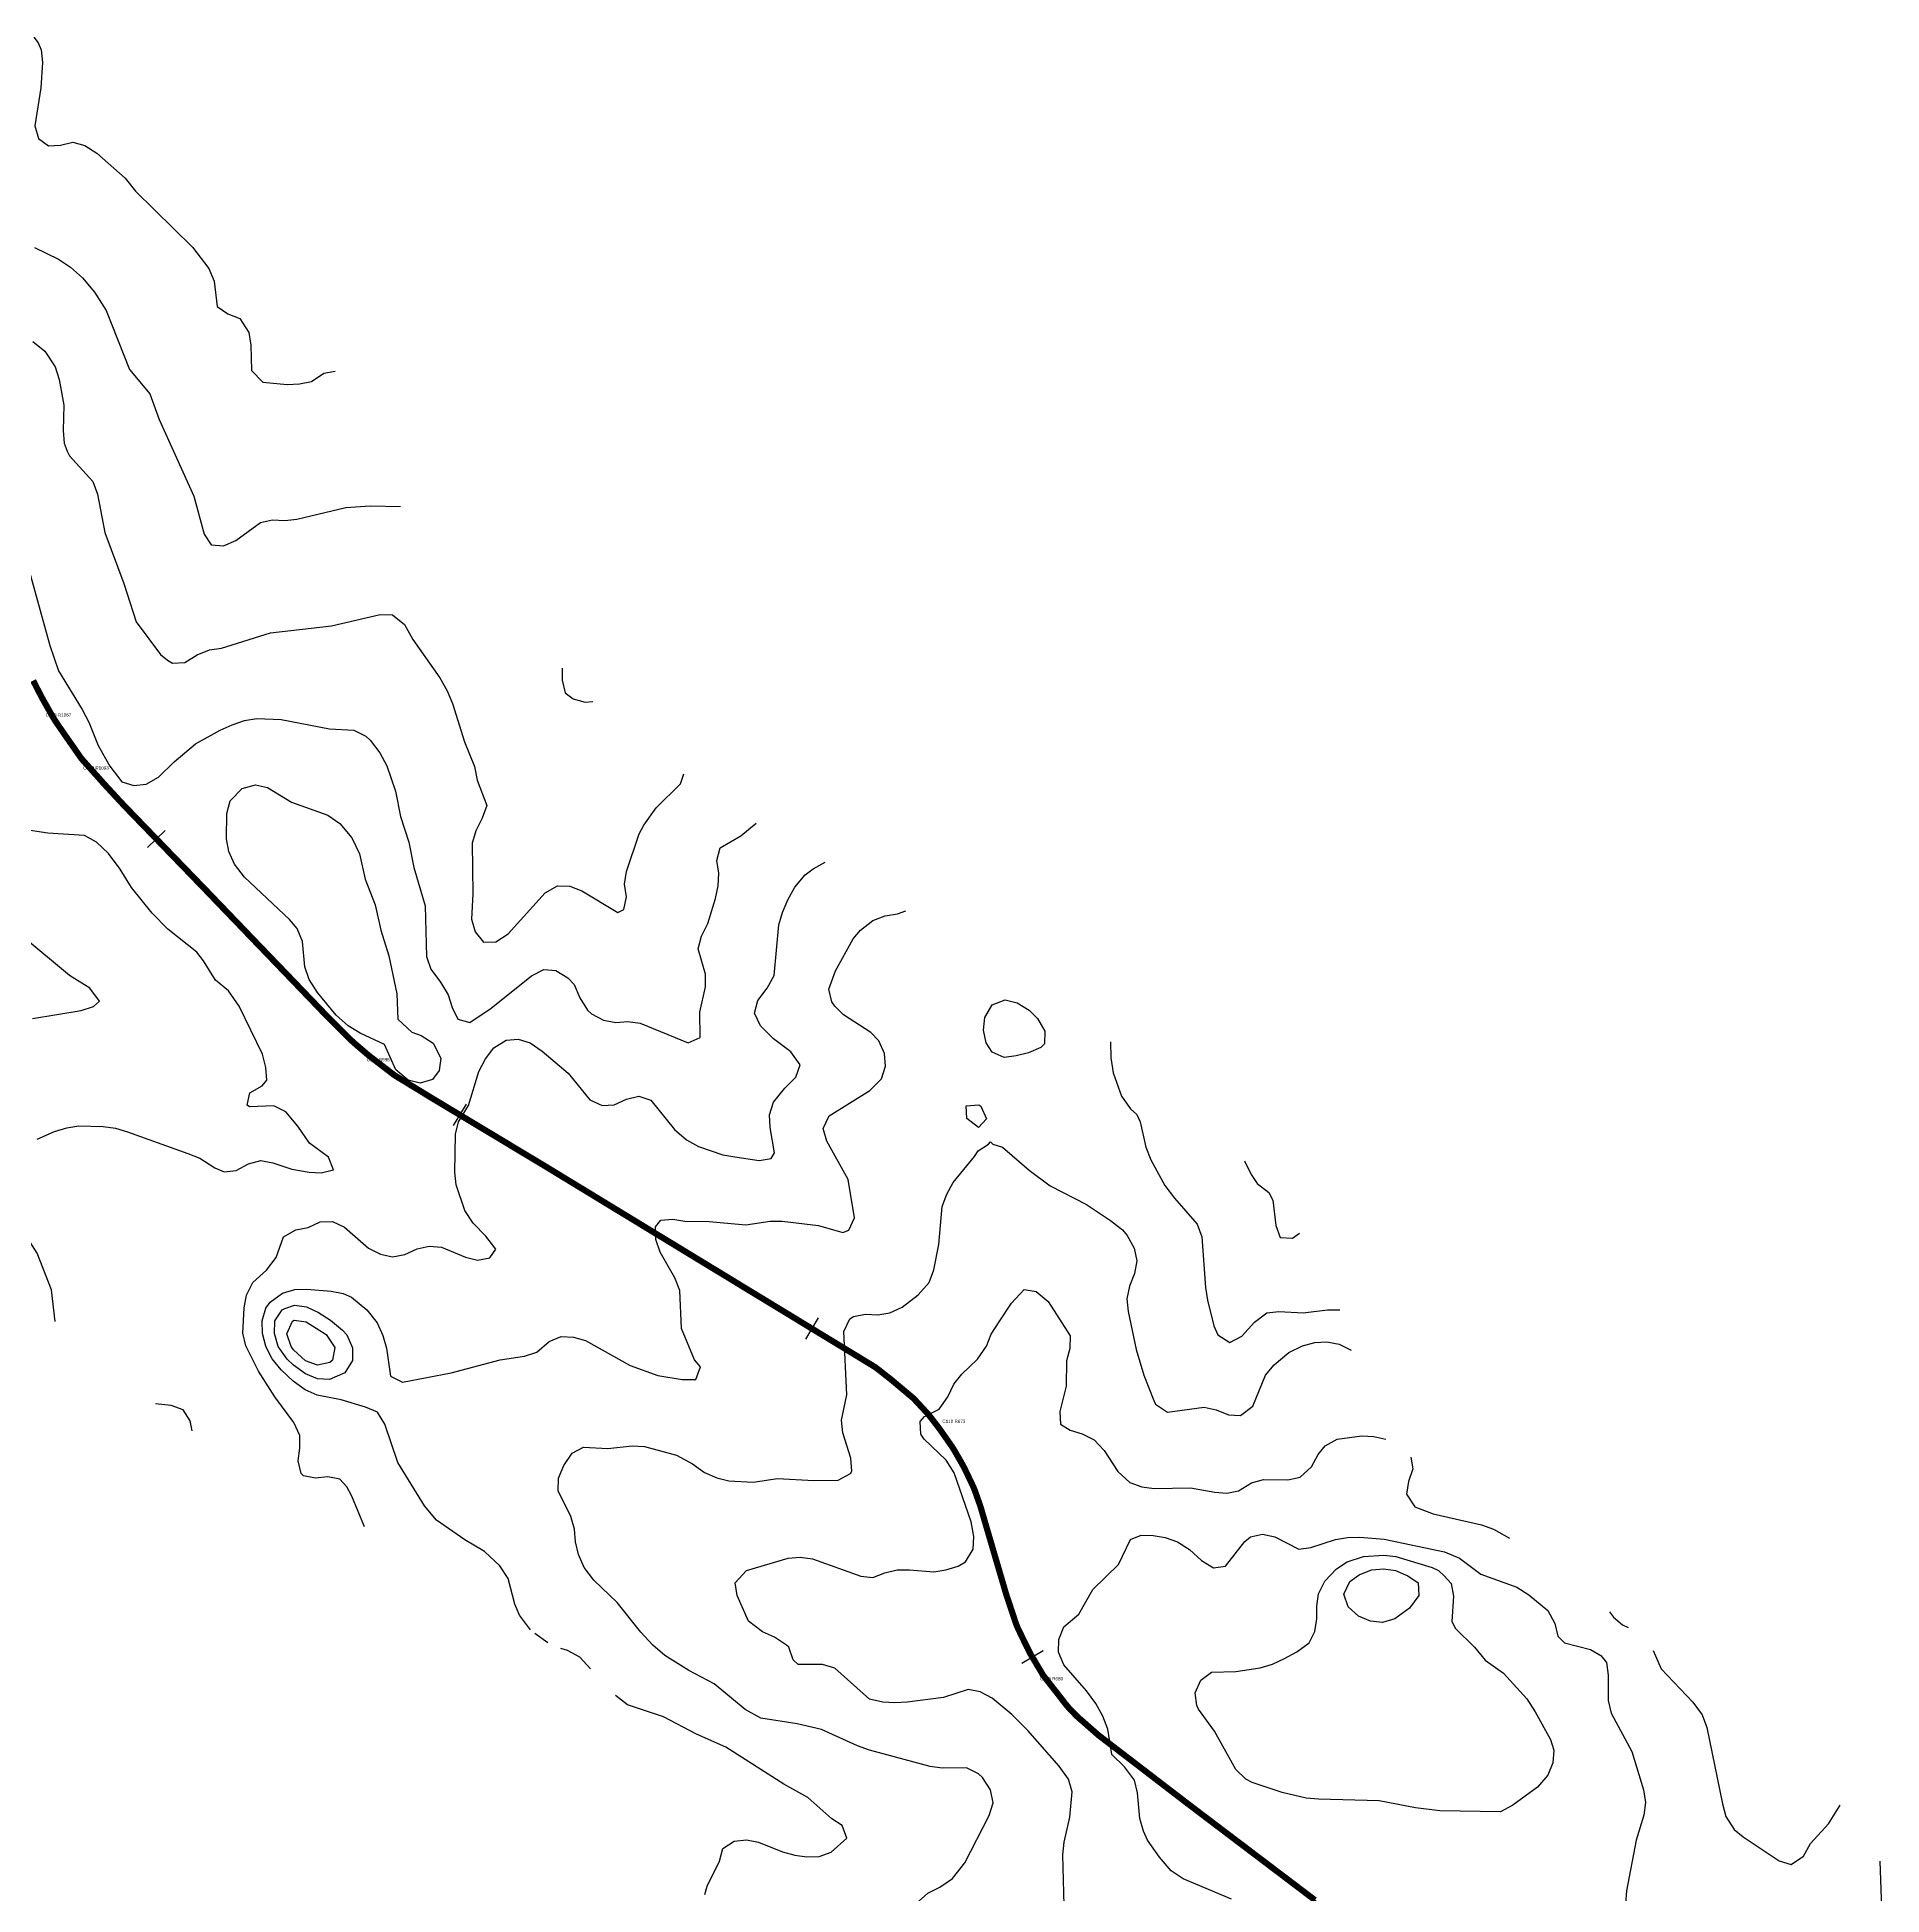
# Model space of a CAD drawing. Header units: metres. Extents: x 697254 to 930473, y 8023396 to 8227001.
# Drawn here: x 874380 to 878864, y 8061937 to 8066453 of the extents above; entities that cross this region are included whole.
import ezdxf

# ---------------------------------------------------------------- set-up
doc = ezdxf.new("R2010")
doc.units = ezdxf.units.M
for name, color, linetype in [('ALIGNMENT_FITTED', 4, 'Continuous'), ('CENTRELINE', 7, 'Continuous'), ('CHAINAGE', 7, 'Continuous'), ('CONTOUR_10M', 33, 'Continuous'), ('CONTOUR_INDEX_50M', 34, 'Continuous'), ('CURVE_LABELS', 4, 'Continuous'), ('GRADE_0-4', 3, 'Continuous'), ('GRADE_4-6', 2, 'Continuous')]:
    doc.layers.add(name, color=color, linetype=linetype)

msp = doc.modelspace()

# ---------------------------------------------------------------- linework, layer by layer
at = {"layer": 'ALIGNMENT_FITTED'}
for p, q in [((875095.7, 8064062.1), (874561.5, 8064617.3)), ((876384.6, 8063240.5), (875296.2, 8063901.5)), ((876737.2, 8062663.6), (876681.1, 8062854.8)), ((877786.8, 8061694.8), (876980.4, 8062309.8))]:
    msp.add_line(p, q, dxfattribs=at)
for centre, radius, start, end in [((875328.1, 8065360.4), 1067.3, -152.624, -145.1851), ((875349.1, 8065375), 1092.9, -145.1851, -136.1092), ((875812.5, 8064751.6), 994.6, -136.1092, -121.2691), ((876035.3, 8062665.3), 673, 16.3553, 58.7309), ((877398.2, 8062857.5), 688.9, -163.6447, -127.3323)]:
    msp.add_arc(centre, radius, start, end, dxfattribs=at)
at = {"layer": 'CENTRELINE'}
msp.add_polyline3d([(877470.4, 8061936.8, 1382.7), (877462.5, 8061942.8, 1382.6), (877454.5, 8061948.9, 1382.7), (877446.5, 8061954.9, 1382.9), (877438.5, 8061961, 1383.2), (877430.5, 8061967, 1383.4), (877422.6, 8061973.1, 1383.4), (877414.6, 8061979.1, 1383.5), (877406.6, 8061985.2, 1383.6), (877398.6, 8061991.2, 1383.8), (877390.6, 8061997.2, 1383.8), (877382.6, 8062003.3, 1383.8), (877374.7, 8062009.3, 1383.8), (877366.7, 8062015.4, 1383.8), (877358.7, 8062021.4, 1383.9), (877350.7, 8062027.5, 1384.1), (877342.7, 8062033.5, 1384.1), (877334.7, 8062039.6, 1384.1), (877326.8, 8062045.6, 1384.1), (877318.8, 8062051.7, 1384.2), (877310.8, 8062057.7, 1384.3), (877302.8, 8062063.8, 1384.5), (877294.8, 8062069.8, 1384.7), (877286.9, 8062075.8, 1384.8), (877278.9, 8062081.9, 1384.8), (877270.9, 8062087.9, 1384.8), (877262.9, 8062094, 1384.8), (877254.9, 8062100, 1384.8), (877246.9, 8062106.1, 1384.8), (877239, 8062112.1, 1384.7), (877231, 8062118.2, 1384.6), (877223, 8062124.2, 1384.8), (877215, 8062130.3, 1385.1), (877207, 8062136.3, 1385.1), (877199.1, 8062142.4, 1384.9), (877191.1, 8062148.4, 1385.1), (877183.1, 8062154.5, 1385.4), (877175.1, 8062160.5, 1385.5), (877167.2, 8062166.6, 1385.3), (877159.3, 8062172.8, 1384.8), (877151.3, 8062178.8, 1384.1), (877143.4, 8062184.9, 1383.4), (877135.4, 8062191, 1383.4), (877127.5, 8062197.1, 1383.3), (877119.5, 8062203.2, 1383), (877111.6, 8062209.3, 1382.5), (877103.6, 8062215.4, 1381.9), (877095.7, 8062221.5, 1381.6), (877087.8, 8062227.6, 1381.3), (877079.8, 8062233.7, 1380.9), (877071.9, 8062239.8, 1380.7), (877063.9, 8062245.9, 1380.7), (877056, 8062252, 1380.7), (877048, 8062258.1, 1380.7), (877040.1, 8062264.2, 1380.6), (877032.1, 8062270.3, 1380.6), (877024.2, 8062276.3, 1380.5), (877016.2, 8062282.4, 1380.9), (877008.3, 8062288.5, 1380.9), (877000.3, 8062294.6, 1380.5), (876992.4, 8062300.7, 1380), (876984.5, 8062306.8, 1379.7), (876976.5, 8062312.9, 1379.9), (876968.6, 8062319, 1379.9), (876960.6, 8062325.1, 1379.3), (876953.1, 8062331.7, 1378.6), (876945.6, 8062338.3, 1378.1), (876938, 8062344.9, 1377.8), (876930.5, 8062351.5, 1377.9), (876923, 8062358.1, 1377.8), (876915.4, 8062364.7, 1377.7), (876907.9, 8062371.3, 1377.4), (876900.9, 8062378.5, 1377.2), (876894, 8062385.7, 1377.1), (876887.1, 8062393, 1376.9), (876880.6, 8062400.6, 1376.9), (876874.5, 8062408.5, 1376.9), (876868.4, 8062416.5, 1376.9), (876862.3, 8062424.4, 1377), (876856.1, 8062432.3, 1377), (876849.9, 8062440.1, 1377.2), (876843.8, 8062448, 1377.5), (876837.6, 8062455.9, 1377.8), (876831.4, 8062463.8, 1378), (876825.3, 8062471.7, 1378.1), (876820.2, 8062480.4, 1378.1), (876815.1, 8062489, 1377.9), (876810, 8062497.6, 1377.6), (876804.9, 8062506.2, 1377.6), (876799.8, 8062514.8, 1377.4), (876794.7, 8062523.4, 1377.1), (876790.2, 8062532.4, 1376.9), (876785.7, 8062541.3, 1376.9), (876781.2, 8062550.3, 1376.7), (876776.9, 8062559.3, 1376.4), (876772.6, 8062568.3, 1376.4), (876768.2, 8062577.4, 1376.6), (876763.9, 8062586.4, 1376.7), (876760, 8062595.6, 1376.7), (876756.8, 8062605.1, 1376.4), (876753.7, 8062614.6, 1376.1), (876750.5, 8062624.1, 1376), (876747.3, 8062633.6, 1375.8), (876744.2, 8062643.1, 1375.6), (876741, 8062652.6, 1375.4), (876737.8, 8062662.1, 1375.1), (876734.8, 8062671.6, 1374.8), (876732, 8062681.3, 1374.7), (876729.2, 8062690.9, 1374.4), (876726.4, 8062700.5, 1373.9), (876723.5, 8062710.1, 1373.3), (876720.7, 8062719.7, 1372.7), (876717.9, 8062729.3, 1372.3), (876715.1, 8062738.9, 1371.8), (876712.3, 8062748.5, 1371.5), (876709.4, 8062758.1, 1371.4), (876706.6, 8062767.7, 1371.3), (876703.8, 8062777.3, 1371.3), (876701, 8062786.9, 1371.4), (876698.2, 8062796.5, 1371.4), (876695.3, 8062806.2, 1371.4), (876692.5, 8062815.8, 1371.4), (876689.7, 8062825.4, 1371.3), (876686.9, 8062835, 1371.3), (876684.1, 8062844.6, 1371.2), (876681.3, 8062854.2, 1371.1), (876678.5, 8062863.8, 1370.9), (876675.7, 8062873.5, 1370.9), (876672.8, 8062883, 1370.9), (876669.5, 8062892.5, 1370.9), (876666.1, 8062901.9, 1370.9), (876662.8, 8062911.3, 1370.9), (876659.4, 8062920.8, 1370.9), (876655.6, 8062930, 1370.7), (876651.3, 8062939.1, 1370.6), (876647, 8062948.1, 1370.7), (876642.7, 8062957.1, 1370.8), (876638.4, 8062966.2, 1370.9), (876634, 8062975.2, 1370.9), (876629.2, 8062984, 1370.7), (876624.2, 8062992.7, 1370.2), (876619.3, 8063001.3, 1370.4), (876614.3, 8063010, 1370.5), (876609.3, 8063018.7, 1370.4), (876604, 8063027.2, 1370.2), (876598.2, 8063035.4, 1370.1), (876592.5, 8063043.6, 1370.1), (876586.7, 8063051.8, 1370.5), (876580.9, 8063060, 1370.8), (876575.2, 8063068.2, 1370.8), (876569.2, 8063076.2, 1370.6), (876563.1, 8063084.1, 1370.4), (876557, 8063092, 1370.5), (876550.9, 8063100, 1370.4), (876544.5, 8063107.7, 1370), (876537.7, 8063115, 1369.3), (876530.9, 8063122.4, 1368.9), (876524.1, 8063129.7, 1368.5), (876517.3, 8063137.1, 1367.7), (876510.4, 8063144.4, 1366.6), (876502.7, 8063150.8, 1365.6), (876495.1, 8063157.2, 1365.3), (876487.4, 8063163.7, 1364.9), (876479.7, 8063170.1, 1364.5), (876472.1, 8063176.5, 1364.3), (876464.4, 8063183, 1364.1), (876456.7, 8063189.4, 1363.9), (876448.9, 8063195.6, 1363.6), (876441, 8063201.8, 1363.3), (876433.1, 8063208, 1362.9), (876425.3, 8063214.2, 1362.6), (876417.3, 8063220.2, 1362.4), (876408.7, 8063225.4, 1362.3), (876400.2, 8063230.6, 1362.1), (876391.6, 8063235.8, 1361.9), (876383.1, 8063241, 1361.6), (876374.5, 8063246.3, 1361.5), (876365.9, 8063251.5, 1361.1), (876357.4, 8063256.7, 1360.6), (876348.8, 8063261.9, 1360), (876340.3, 8063267.1, 1359.4), (876331.7, 8063272.3, 1358.9), (876323.2, 8063277.5, 1358.9), (876314.6, 8063282.7, 1359), (876306.1, 8063287.9, 1359), (876297.5, 8063293.1, 1358.7), (876289, 8063298.3, 1358.4), (876280.4, 8063303.5, 1358.1), (876271.8, 8063308.7, 1357.9), (876263.3, 8063313.9, 1358), (876254.7, 8063319.1, 1357.9), (876246.2, 8063324.3, 1357.6), (876237.6, 8063329.5, 1357.2), (876229.1, 8063334.8, 1356.9), (876220.5, 8063340, 1356.7), (876212, 8063345.2, 1356.7), (876203.4, 8063350.4, 1356.6), (876194.9, 8063355.6, 1356.4), (876186.3, 8063360.8, 1356.1), (876177.8, 8063366, 1355.9), (876169.2, 8063371.2, 1355.9), (876160.6, 8063376.4, 1356), (876152.1, 8063381.6, 1355.7), (876143.5, 8063386.8, 1355.4), (876135, 8063392, 1355), (876126.4, 8063397.2, 1354.7), (876117.9, 8063402.4, 1354.6), (876109.3, 8063407.6, 1354.5), (876100.8, 8063412.8, 1354.3), (876092.2, 8063418, 1354.2), (876083.7, 8063423.2, 1354.1), (876075.1, 8063428.5, 1354.2), (876066.6, 8063433.7, 1354.1), (876058, 8063438.9, 1353.8), (876049.4, 8063444.1, 1353.3), (876040.9, 8063449.3, 1352.8), (876032.3, 8063454.5, 1352.3), (876023.8, 8063459.7, 1351.9), (876015.2, 8063464.9, 1351.7), (876006.7, 8063470.1, 1351.8), (875998.1, 8063475.3, 1352), (875989.6, 8063480.5, 1352.1), (875981, 8063485.7, 1352.1), (875972.5, 8063490.9, 1352.2), (875963.9, 8063496.1, 1352.5), (875955.4, 8063501.3, 1352.7), (875946.8, 8063506.6, 1352.5), (875938.3, 8063511.8, 1352.2), (875929.7, 8063517, 1351.8), (875921.1, 8063522.2, 1351.5), (875912.6, 8063527.4, 1351.4), (875904, 8063532.6, 1351.4), (875895.5, 8063537.8, 1351.2), (875886.9, 8063543, 1350.5), (875878.4, 8063548.2, 1350), (875869.8, 8063553.4, 1349.7), (875861.3, 8063558.6, 1349.6), (875852.7, 8063563.8, 1349.7), (875844.2, 8063569.1, 1349.5), (875835.6, 8063574.3, 1349.2), (875827.1, 8063579.5, 1349), (875818.5, 8063584.7, 1349), (875810, 8063589.9, 1349.1), (875801.4, 8063595.1, 1349.1), (875792.9, 8063600.3, 1349.1), (875784.3, 8063605.5, 1348.9), (875775.8, 8063610.7, 1348.5), (875767.2, 8063615.9, 1348), (875758.7, 8063621.1, 1347.7), (875750.1, 8063626.3, 1347.6), (875741.5, 8063631.6, 1347.5), (875733, 8063636.8, 1347.4), (875724.4, 8063642, 1347.4), (875715.9, 8063647.2, 1347.3), (875707.3, 8063652.4, 1347.2), (875698.8, 8063657.6, 1347.2), (875690.2, 8063662.8, 1347.2), (875681.7, 8063668, 1347.1), (875673.1, 8063673.2, 1347.1), (875664.6, 8063678.4, 1347.1), (875656, 8063683.6, 1346.9), (875647.5, 8063688.8, 1346.6), (875638.9, 8063694.1, 1346.3), (875630.4, 8063699.3, 1346.1), (875621.8, 8063704.5, 1346), (875613.3, 8063709.7, 1345.8), (875604.7, 8063714.8, 1345.7), (875596.1, 8063720, 1345.9), (875587.5, 8063725.1, 1346.1), (875578.9, 8063730.3, 1346.1), (875570.3, 8063735.5, 1346), (875561.8, 8063740.6, 1345.7), (875553.2, 8063745.8, 1345.3), (875544.6, 8063750.9, 1344.8), (875536, 8063756.1, 1344.5), (875527.4, 8063761.3, 1344.2), (875518.9, 8063766.4, 1343.7), (875510.3, 8063771.6, 1343.3), (875501.7, 8063776.7, 1343.2), (875493.1, 8063781.9, 1343.1), (875484.5, 8063787.1, 1343), (875475.9, 8063792.2, 1342.9), (875467.4, 8063797.4, 1342.6), (875458.8, 8063802.5, 1342.1), (875450.2, 8063807.7, 1341.5), (875441.6, 8063812.9, 1341.1), (875433, 8063818, 1340.7), (875424.5, 8063823.2, 1340.4), (875415.9, 8063828.3, 1340.2), (875407.3, 8063833.5, 1339.8), (875398.7, 8063838.7, 1339.4), (875390.1, 8063843.8, 1339), (875381.5, 8063849, 1338.7), (875373, 8063854.1, 1338.4), (875364.4, 8063859.3, 1338.1), (875355.8, 8063864.5, 1337.9), (875347.2, 8063869.6, 1337.7), (875338.7, 8063874.8, 1337.5), (875330.1, 8063880, 1337.5), (875321.6, 8063885.2, 1337.9), (875313, 8063890.5, 1338.1), (875304.5, 8063895.7, 1337.9), (875295.9, 8063900.9, 1337.7), (875287.4, 8063906.1, 1337.5), (875278.8, 8063911.3, 1337.4), (875270.3, 8063916.6, 1338.5), (875261.7, 8063921.8, 1338.9), (875253.2, 8063927, 1338.6), (875244.9, 8063932.6, 1338.6), (875237, 8063938.7, 1338.4), (875229, 8063944.8, 1338.2), (875221.1, 8063950.9, 1338), (875213.2, 8063957, 1337.9), (875205.2, 8063963.1, 1338), (875197.3, 8063969.2, 1338.1), (875189.3, 8063975.3, 1338.3), (875181.6, 8063981.7, 1338.4), (875174, 8063988.2, 1338.2), (875166.4, 8063994.7, 1338), (875158.8, 8064001.2, 1337.9), (875151.2, 8064007.8, 1338.2), (875143.8, 8064014.5, 1338.5), (875136.7, 8064021.5, 1338.6), (875129.6, 8064028.6, 1338.6), (875122.5, 8064035.7, 1338.6), (875115.5, 8064042.8, 1338.8), (875108.4, 8064049.9, 1338.8), (875101.3, 8064057, 1338.6), (875094.2, 8064064, 1338.5), (875087.2, 8064071.1, 1338.5), (875080.1, 8064078.2, 1338.5), (875073.1, 8064085.4, 1338.4), (875066.2, 8064092.6, 1338.5), (875059.3, 8064099.8, 1338.5), (875052.3, 8064107.1, 1338.4), (875045.4, 8064114.3, 1338.2), (875038.4, 8064121.5, 1338.1), (875031.5, 8064128.7, 1338.1), (875024.6, 8064135.9, 1338.3), (875017.6, 8064143.2, 1338.2), (875010.7, 8064150.4, 1337.9), (875003.7, 8064157.6, 1337.7), (874996.8, 8064164.8, 1337.6), (874989.9, 8064172, 1337.6), (874982.9, 8064179.3, 1337.6), (874976, 8064186.5, 1337.5), (874969, 8064193.7, 1337.3), (874962.1, 8064200.9, 1336.9), (874955.2, 8064208.1, 1336.5), (874948.2, 8064215.4, 1336.4), (874941.3, 8064222.6, 1336.5), (874934.3, 8064229.8, 1336.5), (874927.4, 8064237, 1336.4), (874920.5, 8064244.2, 1336.4), (874913.5, 8064251.4, 1336.7), (874906.6, 8064258.7, 1337), (874899.6, 8064265.9, 1337), (874892.7, 8064273.1, 1336.9), (874885.8, 8064280.3, 1336.8), (874878.8, 8064287.5, 1336.7), (874871.9, 8064294.8, 1336.6), (874864.9, 8064302, 1336.5), (874858, 8064309.2, 1336.3), (874851.1, 8064316.4, 1336), (874844.1, 8064323.6, 1335.9), (874837.2, 8064330.9, 1336.1), (874830.2, 8064338.1, 1336.2), (874823.3, 8064345.3, 1336.4), (874816.4, 8064352.5, 1336.5), (874809.4, 8064359.7, 1336.5), (874802.5, 8064366.9, 1336.6), (874795.6, 8064374.2, 1336.6), (874788.6, 8064381.4, 1336.6), (874781.7, 8064388.6, 1336.7), (874774.7, 8064395.8, 1336.8), (874767.7, 8064403, 1337), (874760.8, 8064410.2, 1337.3), (874753.8, 8064417.4, 1337.2), (874746.9, 8064424.6, 1336.9), (874739.9, 8064431.8, 1336.6), (874732.9, 8064439, 1336.3), (874726, 8064446.2, 1336.1), (874719, 8064453.4, 1335.9), (874712.1, 8064460.6, 1335.8), (874705.1, 8064467.8, 1335.5), (874698.1, 8064475, 1335.5), (874691.2, 8064482.2, 1335.7), (874684.2, 8064489.4, 1335.8), (874677.3, 8064496.6, 1335.8), (874670.3, 8064503.8, 1335.6), (874663.3, 8064511, 1335.1), (874656.4, 8064518.2, 1334.5), (874649.4, 8064525.4, 1333.9), (874642.5, 8064532.6, 1333.3), (874635.5, 8064539.8, 1332.7), (874628.5, 8064547, 1332.4), (874621.6, 8064554.2, 1332), (874614.6, 8064561.4, 1331.8), (874607.7, 8064568.6, 1331.6), (874600.7, 8064575.8, 1331.3), (874593.7, 8064583, 1331.1), (874586.9, 8064590.3, 1330.8), (874580.1, 8064597.6, 1330.6), (874573.3, 8064605, 1330.6), (874566.5, 8064612.3, 1330.5), (874559.7, 8064619.7, 1330.4), (874552.9, 8064627, 1330.6), (874546.1, 8064634.4, 1331), (874539.4, 8064641.8, 1331.4), (874532.7, 8064649.3, 1331.6), (874526.1, 8064656.8, 1331.6), (874519.4, 8064664.2, 1331.8), (874512.7, 8064671.7, 1331.9), (874506, 8064679.1, 1332.1), (874499.3, 8064686.6, 1332.2), (874492.6, 8064694, 1332), (874486.2, 8064701.7, 1331.9), (874480.5, 8064709.9, 1332), (874474.8, 8064718.1, 1332.2), (874469.1, 8064726.4, 1332.5), (874463.3, 8064734.6, 1332.7), (874457.6, 8064742.8, 1332.8), (874451.9, 8064751, 1332.9), (874446.2, 8064759.2, 1332.9), (874440.5, 8064767.5, 1332.9), (874434.8, 8064775.7, 1333.1), (874429.2, 8064784, 1333.2), (874423.5, 8064792.3, 1333.4), (874418.3, 8064800.8, 1333.3), (874413.4, 8064809.5, 1333.4), (874408.4, 8064818.2, 1333.3), (874403.5, 8064826.9, 1333.2), (874398.6, 8064835.6, 1333.1), (874393.6, 8064844.4, 1333), (874389, 8064853.2, 1333), (874384.4, 8064862.1, 1332.9), (874379.8, 8064871, 1332.8)], dxfattribs=at)
at = {"layer": 'CHAINAGE'}
for p, q in [((874691.9, 8064524.6), (874648.7, 8064482.9)), ((875422.8, 8063859.2), (875391.8, 8063807.8)), ((876278.9, 8063339.6), (876247.7, 8063288.3)), ((876825.6, 8062530.1), (876774, 8062499.5))]:
    msp.add_line(p, q, dxfattribs=at)
at = {"layer": 'CONTOUR_10M'}
for points, elevation in [([(874373.8, 8065941.6), (874432.4, 8065912.9), (874461.6, 8065893.9), (874490.6, 8065867.8), (874519.5, 8065832.8), (874548.3, 8065788.4), (874604.7, 8065644.9), (874654, 8065585.6), (874677, 8065523.6), (874761.4, 8065337.3), (874786.3, 8065244.5), (874803.7, 8065219.1), (874833.2, 8065216.6), (874863, 8065229.8), (874922.9, 8065272.9), (874952.5, 8065279.6), (874982.1, 8065278.2), (875011.7, 8065281.1), (875130.4, 8065309.9), (875189.6, 8065313.6), (875263.7, 8065312.4)], 1310), ([(874369.6, 8065713.5), (874398.7, 8065689.9), (874424.1, 8065651.5), (874433.5, 8065620.5), (874445.5, 8065558.7), (874443.5, 8065497.2), (874446.4, 8065466.3), (874453.3, 8065446.8), (874458.7, 8065435.3), (874515.9, 8065372.7), (874527.4, 8065341.7), (874544.8, 8065249), (874590.9, 8065125), (874621.4, 8065032), (874680.5, 8064952.1), (874697.6, 8064938.3), (874709.7, 8064930.9), (874739.3, 8064933.2), (874769.2, 8064951.4), (874798.9, 8064964), (874828.6, 8064967.6), (874947.4, 8065004.6), (875095.5, 8065022.3), (875214.2, 8065049.8), (875243.8, 8065048.9), (875272.9, 8065025.2), (875293.8, 8064988.8), (875358.9, 8064895.2), (875376.7, 8064864.1), (875389.8, 8064833.1), (875418.9, 8064740.2), (875443.8, 8064679.8), (875450.1, 8064647.2), (875473.2, 8064585.2), (875462.2, 8064554.6), (875446.7, 8064524.1), (875437.8, 8064493.5), (875439.2, 8064370.3), (875436.4, 8064308.8), (875444.8, 8064277.8), (875465.4, 8064253.2), (875495, 8064253.7), (875524.9, 8064273.3), (875615.4, 8064372.8), (875645.2, 8064389.9), (875674.8, 8064389.4), (875704.1, 8064378.1), (875791.8, 8064325), (875806.6, 8064332.7), (875812.7, 8064363.4), (875808, 8064394.3), (875812.9, 8064424.9), (875843.7, 8064516.7), (875854.8, 8064537.5), (875885.1, 8064579.3), (875944, 8064638), (875952.3, 8064661.9)], 1320), ([(874350.9, 8065191), (874411.1, 8064974.3), (874432, 8064912.4), (874489.6, 8064818.9), (874505.7, 8064787.9), (874528.7, 8064730.8), (874557.3, 8064680.5), (874586.2, 8064642.9), (874615.5, 8064633.6), (874645.2, 8064637.1), (874675, 8064653.9), (874713.7, 8064691.6), (874765.2, 8064734.8), (874824.9, 8064768.5), (874854.7, 8064781.6), (874884.4, 8064791.9), (874914.1, 8064796.9), (874973.1, 8064794.3), (875090.9, 8064771.8), (875149.9, 8064768.1), (875179.2, 8064754.1), (875189.6, 8064744.4), (875213.4, 8064713.2), (875230.5, 8064682.1), (875251.7, 8064620.1), (875263.4, 8064558.3), (875283.6, 8064496.3), (875296, 8064434.5), (875323.7, 8064341.7), (875327.1, 8064218.4), (875337.2, 8064187.5), (875360.8, 8064156.2), (875379.2, 8064125.1), (875389.2, 8064094.1), (875402.8, 8064065.9), (875432.2, 8064058.1), (875484, 8064092.4), (875582.1, 8064171), (875611.9, 8064186.5), (875641.4, 8064184.5), (875670.6, 8064166.7), (875685.7, 8064150.2), (875699.3, 8064117.4), (875718.2, 8064088), (875728.1, 8064079.1), (875757.4, 8064063.7), (875786.8, 8064058.2), (875816.4, 8064059.9), (875845.9, 8064056.5), (875963.2, 8064008.4), (875992.2, 8064021.4), (875991.3, 8064082.9), (876005.1, 8064144.3), (876005, 8064175.1), (875987.4, 8064237), (875995.1, 8064267.6), (876010.3, 8064298.1), (876029.3, 8064359.3), (876035.5, 8064390), (876037.2, 8064420.8), (876032.9, 8064451.7), (876040.9, 8064482.3), (876090.7, 8064511.8), (876127.8, 8064542.3)], 1330), ([(875656.5, 8064919), (875656.7, 8064889.7), (875664.1, 8064858.8), (875683.2, 8064844.5), (875712.6, 8064836.5), (875731.5, 8064837.8)], 1310), ([(874878.5, 8064627), (874911.1, 8064635.2), (874940.5, 8064628.7), (874998.9, 8064593.6), (875087, 8064562), (875116.2, 8064541.6), (875145.1, 8064507), (875164.1, 8064467.8), (875177.9, 8064405.9), (875202.4, 8064343.9), (875215.9, 8064282.1), (875235.6, 8064220.1), (875254.5, 8064127.4), (875257, 8064065.8), (875291.2, 8064034.4), (875313.5, 8064026.5), (875342.7, 8064007.5), (875361.7, 8063971.5), (875357.5, 8063940.8), (875341, 8063919.6), (875311.3, 8063910.7), (875281.9, 8063917.4), (875252.6, 8063942.7), (875224.4, 8064004.3), (875165.8, 8064031.9), (875136.6, 8064049.6), (875107.5, 8064075.3), (875061.6, 8064131), (875041.4, 8064162.2), (875030.8, 8064193.1), (875025.3, 8064254.8), (875012, 8064285.9), (874993.7, 8064308.5), (874884, 8064411.4), (874860.3, 8064442.6), (874846.6, 8064473.7), (874840.4, 8064504.6), (874841.5, 8064566.1), (874849.5, 8064596.8), (874878.5, 8064627)], 1340), ([(874380.3, 8063774.1), (874422.7, 8063792.6), (874452.4, 8063801.5), (874482, 8063806.3), (874541.1, 8063805.3), (874570.6, 8063801), (874600, 8063792.4), (874746.7, 8063739.6), (874776.1, 8063727.9), (874812.5, 8063704.6), (874834.6, 8063695.2), (874864.1, 8063697.9), (874894, 8063714.3), (874923.7, 8063722), (874953.1, 8063716.8), (874999.3, 8063701.1), (875041.4, 8063693.7), (875070.9, 8063692.7), (875100.6, 8063699.5), (875088.9, 8063730.2), (875042.7, 8063764.2), (875013.9, 8063806), (874985, 8063840.5), (874955.7, 8063855.4), (874896.6, 8063852.6), (874890.8, 8063857), (874897.2, 8063887.2), (874927.1, 8063903.7), (874938.3, 8063917.7), (874936.2, 8063948.6), (874928.5, 8063980.5), (874871.6, 8064097.9), (874845.6, 8064135), (874813.6, 8064160.8), (874785, 8064208), (874768.3, 8064228.8), (874697.7, 8064284.7), (874659.6, 8064323.2), (874609.4, 8064385.7), (874582.2, 8064430.6), (874553.4, 8064468.2), (874524.4, 8064496.3), (874495.1, 8064512.7), (874406.6, 8064517.8), (874347.6, 8064526.7)], 1330), ([(875176.4, 8062832.3), (875144.9, 8062906.1), (875133.1, 8062928.9), (875116.2, 8062948.1), (875086.7, 8062953.3), (875057.1, 8062950.1), (875027.7, 8062955.8), (875021.8, 8062961.7), (875014.7, 8062992.6), (875019.2, 8063023.4), (875018.5, 8063054.2), (875003.9, 8063085.2), (874958.1, 8063147.6), (874918.7, 8063210), (874888, 8063272.1), (874880.7, 8063303), (874883.9, 8063364.5), (874888.9, 8063395.2), (874904.9, 8063425.7), (874937.5, 8063455.9), (874961.7, 8063486.3), (874979.4, 8063536.9), (875009.2, 8063553.5), (875038.9, 8063559.1), (875068.7, 8063572.9), (875098.2, 8063574.4), (875127.5, 8063560.3), (875185.7, 8063508.9), (875215, 8063494.9), (875244.4, 8063487.8), (875274, 8063494.2), (875303.8, 8063507.5), (875333.5, 8063514.1), (875363, 8063511.8), (875421.6, 8063487.1), (875451.1, 8063480.1), (875480.7, 8063485.7), (875495.4, 8063507.2), (875470.7, 8063538.4), (875440.1, 8063569.8), (875420.1, 8063600.9), (875398.7, 8063662.9), (875395.3, 8063693.7), (875397.5, 8063786.1), (875404.6, 8063816.7), (875428.5, 8063856.4), (875454.2, 8063939), (875470.6, 8063969.5), (875490.2, 8063996.5), (875520.1, 8064014.6), (875549.7, 8064017.1), (875579, 8064008.2), (875608.2, 8063988.4), (875671.3, 8063934.9), (875724.2, 8063869.9), (875753.5, 8063855.9), (875783.1, 8063857.9), (875812.9, 8063871.4), (875842.6, 8063878.9), (875871.9, 8063869.2), (875929.7, 8063798.1), (875958.8, 8063773), (875988, 8063756.4), (876046.8, 8063736.4), (876076.2, 8063730.9), (876135.2, 8063722.6), (876164.8, 8063727.3), (876172.5, 8063740.9), (876162.5, 8063802.7), (876160.5, 8063833.5), (876170.6, 8063864.1), (876197.5, 8063898.2), (876224.3, 8063924.7), (876234.9, 8063955.3), (876212.3, 8063986.5), (876170.2, 8064018.4), (876138.9, 8064049.4), (876124.4, 8064080.5), (876132.5, 8064111.1), (876155, 8064141.5), (876171.5, 8064172), (876183.6, 8064294.9), (876191.9, 8064325.5), (876204.9, 8064356.1), (876222.4, 8064386.6), (876247.5, 8064416.9), (876266.5, 8064431.6), (876295.8, 8064447.4)], 1340), ([(874368.7, 8064067.6), (874487.2, 8064087), (874517, 8064096.9), (874531.8, 8064110), (874508.5, 8064141.2), (874459.3, 8064172.4), (874342.9, 8064268.6)], 1320), ([(876701.5, 8064100.5), (876733.4, 8064113.2), (876762.8, 8064105.9), (876792, 8064087.7), (876812.4, 8064067.7), (876829.6, 8064036.6), (876829.1, 8064005.8), (876819.9, 8063996.9), (876790.1, 8063983.8), (876760.4, 8063976.9), (876730.8, 8063972.4), (876701.5, 8063985.3), (876687.2, 8064008.4), (876680.4, 8064039.3), (876683.6, 8064070.1), (876701.5, 8064100.5)], 1360), ([(876638.7, 8063855.4), (876669.5, 8063857.3), (876674.3, 8063854.7), (876687.9, 8063823.7), (876668.5, 8063802.7), (876640.2, 8063824.6), (876638.7, 8063855.4)], 1360), ([(876515.2, 8061914.8), (876545.2, 8061941.4), (876575, 8061956), (876605, 8061977.1), (876635.2, 8062014.8), (876694.9, 8062130.1), (876704.4, 8062160.7), (876697.6, 8062193), (876678.6, 8062222.8), (876668.8, 8062231.9), (876639.5, 8062245.8), (876580.4, 8062245.3), (876550.9, 8062249.4), (876404, 8062289.4), (876374.6, 8062299.7), (876286.7, 8062339.1), (876227.9, 8062352.8), (876139.5, 8062366.9), (876101.3, 8062387.5), (876026.4, 8062450.4), (875964.4, 8062482.4), (875906, 8062519.2), (875876.9, 8062544.4), (875847.9, 8062575.6), (875790.2, 8062648.2), (875733.5, 8062702.2), (875710.2, 8062733.4), (875695.9, 8062764.5), (875688.8, 8062795.4), (875686.4, 8062826.2), (875677.5, 8062857.2), (875646.9, 8062919.3), (875647.8, 8062950.1), (875660.9, 8062980.7), (875681.2, 8063011.1), (875708.5, 8063025.7), (875767.6, 8063022.6), (875826.8, 8063028.7), (875856.3, 8063027.3), (875934.6, 8063006.4), (875973.7, 8062985.2), (876002.9, 8062964.3), (876032.2, 8062950.7), (876061.6, 8062943.8), (876120.6, 8062940.5), (876179.9, 8062949.3), (876268.4, 8062944.2), (876327.5, 8062945.5), (876357.4, 8062961.5), (876360.8, 8062967.6), (876358.3, 8062998.5), (876338.9, 8063060.4), (876335.7, 8063091.3), (876348.4, 8063152.6), (876341.4, 8063306.7), (876356, 8063337.2), (876364.5, 8063343.1), (876394.1, 8063348.8), (876423.6, 8063347.3), (876453.3, 8063351.7), (876483.1, 8063365.9), (876522.3, 8063395.7), (876548.7, 8063426), (876559.9, 8063456.6), (876572.5, 8063517.9), (876579.9, 8063610.2), (876591.3, 8063640.7), (876606.9, 8063668.6), (876659.1, 8063731.8), (876667.4, 8063745.7), (876693.1, 8063762), (876697.4, 8063767.7), (876703.7, 8063761.8), (876726.7, 8063754.9), (876791.5, 8063698.6), (876843.1, 8063660.4), (876931, 8063615.7), (876989.3, 8063576.7), (877018.4, 8063553.6), (877029.7, 8063540.2), (877046.8, 8063509.1), (877053.5, 8063478.2), (877048.2, 8063447.5), (877035.8, 8063416.9), (877029.2, 8063386.3), (877032.3, 8063355.4), (877051.9, 8063262.7), (877070.2, 8063200.8), (877095, 8063138.7), (877099.2, 8063130.4), (877128.4, 8063110.8), (877217.2, 8063122.7), (877246.7, 8063116), (877276, 8063104.5), (877305.5, 8063102.7), (877335.5, 8063125.1), (877366.4, 8063200.3), (877387.2, 8063225.6), (877422.8, 8063255.8), (877456.4, 8063272.2), (877486.1, 8063279.6), (877515.7, 8063281.5), (877545.1, 8063276.3), (877574.4, 8063261.3)], 1360), ([(877315.1, 8063721.6), (877331, 8063688.5), (877345.6, 8063666.5), (877374.7, 8063644.2), (877384, 8063626), (877391.1, 8063564.3), (877402.2, 8063535.5), (877431.7, 8063533.4), (877449, 8063545.4)], 1340), ([(874424.5, 8063331.4), (874415.6, 8063407.6), (874380.6, 8063497), (874340.3, 8063559.3)], 1330), ([(876877.1, 8061911.2), (876873.3, 8062034.4), (876877, 8062065.1), (876890.7, 8062126.4), (876896.2, 8062187.9), (876887.1, 8062218.9), (876864.8, 8062250.1), (876788.9, 8062336.9), (876749.5, 8062375.4), (876701.8, 8062415.3), (876672.5, 8062430.5), (876643.1, 8062436.4), (876583.6, 8062417), (876494.8, 8062406), (876465.2, 8062403.9), (876435.7, 8062406.1), (876403.6, 8062412.6), (876319, 8062488), (876289.6, 8062497.4), (876230.6, 8062497.5), (876217.8, 8062508.5), (876207.3, 8062539.4), (876201.9, 8062544.5), (876172.7, 8062564), (876143.4, 8062576.3), (876109.2, 8062602.9), (876082.3, 8062664.9), (876077.4, 8062695.8), (876104.5, 8062726.1), (876205.8, 8062755.6), (876235.4, 8062758.4), (876264.9, 8062754.1), (876382.3, 8062712.2), (876411.8, 8062709), (876440.5, 8062719.8), (876471.2, 8062727), (876500.8, 8062727.7), (876559.8, 8062722.8), (876589.4, 8062727.1), (876619.1, 8062736.1), (876637, 8062747), (876655.4, 8062777.4), (876657.5, 8062808.2), (876650.7, 8062843.7), (876609.3, 8062963), (876589.9, 8062994.2), (876536.2, 8063044.8), (876528.8, 8063056.9), (876526.4, 8063087.7), (876537.2, 8063099.9), (876573.3, 8063117.6), (876594, 8063148), (876608.9, 8063178.6), (876627.8, 8063202.7), (876666.1, 8063239.1), (876688.1, 8063270.7), (876699.7, 8063300), (876718.8, 8063330.5), (876749.2, 8063375.8), (876779.4, 8063408.8), (876808.8, 8063403.7), (876837.9, 8063379.9), (876891.2, 8063296.5), (876891, 8063265.7), (876882.8, 8063235), (876881.8, 8063173.5), (876865.9, 8063112.2), (876868.3, 8063081.4), (876891.2, 8063066.8), (876920.6, 8063058.2), (876949.8, 8063043), (876974.3, 8063017.8), (877007.5, 8062966.4), (877036.6, 8062940), (877065.9, 8062929), (877095.4, 8062924.9), (877184, 8062926.8), (877242.9, 8062915.8), (877272.4, 8062914.1), (877300.7, 8062919.3), (877332, 8062938.6), (877361.7, 8062947.3), (877420.8, 8062946.5), (877450.4, 8062952.4), (877477.9, 8062977.6), (877493.9, 8063008.1), (877511, 8063028.6), (877540.8, 8063044.9), (877600.1, 8063052.7), (877629.6, 8063051.4), (877659, 8063045)], 1370), ([(874982.3, 8063362.7), (875005.8, 8063371), (875035.3, 8063366.7), (875064.6, 8063353), (875093.8, 8063334.6), (875122.9, 8063310), (875133.3, 8063298.3), (875147, 8063267.3), (875146.8, 8063236.5), (875128.2, 8063206.1), (875091.1, 8063190), (875061.6, 8063191.5), (875032.3, 8063203.9), (875003.1, 8063224.8), (874988.2, 8063239.5), (874966.4, 8063270.6), (874956.9, 8063301.6), (874958.5, 8063332.4), (874976.1, 8063359.5), (874982.3, 8063362.7)], 1360), ([(875000.8, 8063331.6), (875005.1, 8063334.3), (875034.6, 8063330.4), (875083.1, 8063299.3), (875103.8, 8063268.1), (875098.4, 8063237.4), (875091.9, 8063231.5), (875062.2, 8063224.9), (875032.9, 8063235.5), (875003.8, 8063262.3), (874997.8, 8063270.1), (874987.6, 8063301), (875000.8, 8063331.6)], 1370), ([(874757.5, 8063065.5), (874752.1, 8063089.9), (874735.2, 8063116.4), (874705.8, 8063126.9), (874667.9, 8063131.1)], 1330), ([(877719.8, 8063001.3), (877724.2, 8062973), (877713.7, 8062942.4), (877708.8, 8062911.7), (877729.3, 8062880.6), (877773.8, 8062863.3), (877891.5, 8062837), (877920.8, 8062826.1), (877959.6, 8062804.6)], 1370), ([(877283.6, 8061927), (877166.3, 8061976.1), (877137.1, 8061995.7), (877108.2, 8062028.9), (877079.4, 8062070.4), (877069.4, 8062092.3), (877061.1, 8062123.3), (877054.7, 8062185), (877048, 8062215.9), (877023.7, 8062248.8), (876992.5, 8062278.5), (876982.7, 8062340.3), (876971.2, 8062371.3), (876953.7, 8062402.4), (876931.2, 8062433.6), (876876, 8062496.2), (876863.4, 8062527.2), (876863.5, 8062558), (876876.4, 8062588.6), (876912.4, 8062619.6), (876946.5, 8062679.6), (877009.3, 8062740), (877038.2, 8062801.1), (877063.7, 8062811.6), (877093.2, 8062811), (877122.7, 8062805.6), (877152.1, 8062795.7), (877181.2, 8062777), (877210.3, 8062750.4), (877239.5, 8062732.3), (877269.1, 8062736.3), (877315.8, 8062795.9), (877329.5, 8062807.2), (877359.2, 8062814.2), (877388.7, 8062807.8), (877447.2, 8062777.3), (877476.8, 8062782), (877536.3, 8062800.9), (877565.9, 8062806), (877595.5, 8062806.7), (877654.5, 8062801.8), (877801.6, 8062771.3), (877837.9, 8062755.4), (877889.3, 8062717.1), (877977.3, 8062685.4), (878006.5, 8062666.8), (878052.5, 8062628.2), (878069.4, 8062597.1), (878077.1, 8062566.2), (878093, 8062550.1), (878156.4, 8062533.9), (878181, 8062519), (878195.3, 8062502.4), (878199.5, 8062471.5), (878199.2, 8062409.9), (878206.1, 8062379), (878256.9, 8062285.7), (878285, 8062192.8), (878290, 8062161.9), (878285.5, 8062131.2), (878266.9, 8062070), (878243.9, 8061947.2), (878241, 8061916.5)], 1380), ([(877604.6, 8062759.7), (877653.7, 8062763.4), (877683.2, 8062759.9), (877771.4, 8062732.8), (877786.4, 8062725.5), (877800.5, 8062713), (877817.7, 8062694.2), (877823.6, 8062663.3), (877819.5, 8062601.8), (877827.7, 8062585.1), (877874.5, 8062539.1), (877900.5, 8062507.9), (877944.5, 8062476.3), (878001.7, 8062413.6), (878021.5, 8062382.5), (878059, 8062315.3), (878067.4, 8062289.2), (878065, 8062258.5), (878052.5, 8062227.9), (878027.3, 8062198.7), (877967.4, 8062155.3), (877937.5, 8062139), (877789.9, 8062141.2), (877730.9, 8062148.5), (877642.6, 8062165.7), (877494.9, 8062169.6), (877465.4, 8062172.2), (877406.6, 8062185.9), (877333.8, 8062210.6), (877318.6, 8062218.2), (877294.3, 8062242.1), (877242, 8062335.4), (877203.6, 8062388.7), (877199, 8062397.8), (877195.2, 8062428.7), (877208.9, 8062459.2), (877234.8, 8062479), (877293.9, 8062480.3), (877353.2, 8062489.2), (877382.9, 8062498.2), (877412.7, 8062511.6), (877442.5, 8062527.8), (877472.5, 8062550.3), (877485.9, 8062577.2), (877491.4, 8062607.9), (877491.1, 8062638.7), (877494.9, 8062669.4), (877510.2, 8062699.9), (877538.7, 8062730.2), (877564.8, 8062747.2), (877604.6, 8062759.7)], 1390), ([(878202.8, 8062625.4), (878212.3, 8062612.6), (878234, 8062594), (878247.9, 8062586.9)], 1370), ([(878308.3, 8062531), (878328.2, 8062487.1), (878404.6, 8062406.1), (878427.8, 8062374.9), (878439.3, 8062343.8), (878476.8, 8062158.4), (878485.6, 8062127.4), (878505.8, 8062096.3), (878527.3, 8062078.6), (878614.9, 8062020), (878644.3, 8062011.4), (878674, 8062031.5), (878691.1, 8062062), (878734.8, 8062110.3), (878763.3, 8062155)], 1370), ([(878864.5, 8061904.8), (878860, 8062018.9)], 1380)]:
    msp.add_lwpolyline(points, dxfattribs=dict(at, elevation=elevation))
at = {"layer": 'CONTOUR_INDEX_50M'}
for points, elevation in [([(874372.5, 8066452.9), (874383, 8066438.9), (874389.9, 8066421.8), (874393.2, 8066391), (874389.2, 8066329.5), (874374.8, 8066237.4), (874383.8, 8066206.4), (874407.9, 8066189.1), (874437.5, 8066190.3), (874467.2, 8066197.3), (874496.6, 8066189.3), (874525.8, 8066171.2), (874594.4, 8066110.2), (874619.6, 8066078.9), (874758, 8065942.7), (874797.7, 8065890.9), (874810.4, 8065859.8), (874817.6, 8065798.1), (874843.6, 8065780.1), (874873, 8065769.2), (874894.8, 8065735.1), (874899.8, 8065704.2), (874901.1, 8065642.6), (874929.2, 8065614.1), (874988.2, 8065609), (875017.8, 8065609.9), (875047.4, 8065616.2), (875077.3, 8065636.5), (875105.1, 8065640.8)], 1300), ([(875579.7, 8062581.9), (875553.2, 8062617), (875541.6, 8062644.2), (875525.4, 8062706.1), (875505.3, 8062737.2), (875467.5, 8062771.8), (875419.6, 8062800.4), (875350.7, 8062848.3), (875321.8, 8062882.6), (875257, 8062988.2), (875225.7, 8063081.1), (875207.8, 8063110.5), (875178.5, 8063122.8), (875119.7, 8063141), (875060.9, 8063151.6), (875031.5, 8063164.7), (875002.4, 8063185.7), (874973.4, 8063213.3), (874952, 8063240.1), (874944.6, 8063254.3), (874935.9, 8063271.2), (874927.8, 8063302.2), (874927.4, 8063333), (874936.2, 8063363.6), (874946.9, 8063377.9), (874967.5, 8063393.8), (874976.8, 8063399.7), (875006.5, 8063408.6), (875036.1, 8063409.2), (875095.1, 8063404.4), (875124.5, 8063399.3), (875144.3, 8063390.5), (875181.4, 8063359), (875206.7, 8063327.8), (875220.9, 8063296.7), (875229.6, 8063265.8), (875239, 8063198), (875268.3, 8063183.5), (875386.9, 8063206.4), (875505.7, 8063237.9), (875564.9, 8063246.4), (875594.6, 8063256.8), (875624.7, 8063282.3), (875654.4, 8063294.2), (875684, 8063293.1), (875713.4, 8063285), (875822.2, 8063224), (875889.1, 8063200), (875948, 8063189.8), (875981.7, 8063190.2), (875993, 8063220.8), (875978.4, 8063237.5), (875946.3, 8063314), (875942.8, 8063406.5), (875930.5, 8063437.5), (875894.9, 8063499.7), (875884.3, 8063530.7), (875883.1, 8063561.5), (875896.1, 8063577.2), (875925.7, 8063579.8), (875955.1, 8063574.5), (876014.2, 8063574.1), (876102.7, 8063566.3), (876162, 8063574.9), (876191.5, 8063574.7), (876279.9, 8063564.1), (876338.7, 8063547.6), (876353.4, 8063552.8), (876367, 8063583.3), (876351.9, 8063676), (876300.2, 8063769.3), (876290.7, 8063800.3), (876305.5, 8063830.8), (876404.2, 8063892.4), (876432.5, 8063920.8), (876442.6, 8063951.4), (876439.7, 8063982.2), (876426.7, 8064013.3), (876406.9, 8064033.8), (876340.7, 8064076.5), (876319.4, 8064097.7), (876311.7, 8064107.8), (876304.6, 8064138.7), (876321, 8064183.6), (876363.7, 8064260.8), (876381.9, 8064282.4), (876411.9, 8064305.5), (876441.7, 8064316.7), (876471.3, 8064322), (876491.9, 8064329.4)], 1350), ([(876989.4, 8064011.1), (876989.9, 8063972), (876996, 8063935.1), (877016.4, 8063879.1), (877037.8, 8063847.9), (877053.2, 8063834.3), (877061.7, 8063816.7), (877075.3, 8063754.9), (877087.7, 8063723.9), (877121.7, 8063661.6), (877144.7, 8063630.4), (877199.9, 8063567.8), (877211.7, 8063536.8), (877220.2, 8063413.5), (877224.9, 8063382.6), (877240.7, 8063320.7), (877250.1, 8063299), (877279.3, 8063279.7), (877309.1, 8063295.1), (877339.3, 8063329.4), (877369.3, 8063352.2), (877398.9, 8063355), (877457.9, 8063352.4), (877517.1, 8063359.1), (877546.7, 8063359)], 1350), ([(877634.8, 8062728.4), (877653.1, 8062729.8), (877682.6, 8062725.7), (877711.9, 8062712.4), (877737.6, 8062695.7), (877738.8, 8062664.8), (877716.3, 8062634.5), (877680.4, 8062608.3), (877650.7, 8062599.1), (877621.2, 8062602.2), (877591.9, 8062614.6), (877567.1, 8062637.3), (877556.8, 8062668.2), (877571, 8062698.8), (877593.8, 8062715.3), (877623.5, 8062727), (877634.8, 8062728.4)], 1400), ([(875621.9, 8062550.3), (875590.3, 8062573)], 1350), ([(875725.5, 8062486.8), (875699.1, 8062514.9), (875669.8, 8062531.6), (875653.4, 8062536.2)], 1350), ([(876003.3, 8061937.9), (876009.1, 8061958.1), (876039.3, 8062019.1), (876047.2, 8062049.8), (876074.8, 8062067.7), (876104.4, 8062070.7), (876133.9, 8062065.3), (876192.5, 8062041.6), (876221.9, 8062034.1), (876251.4, 8062030.1), (876281, 8062030.5), (876310.7, 8062041), (876348.4, 8062075), (876337.4, 8062106), (876312.2, 8062121.8), (876254.1, 8062173.9), (876195.6, 8062206.3), (876054.2, 8062296), (875983.5, 8062328.1), (875903.2, 8062369.9), (875815.1, 8062399.4), (875786, 8062422.1)], 1350)]:
    msp.add_lwpolyline(points, dxfattribs=dict(at, elevation=elevation))
at = {"layer": 'GRADE_0-4', "const_width": 15}
for points in [[(876464.4, 8063183), (876456.7, 8063189.4), (876448.9, 8063195.6), (876441, 8063201.8), (876433.1, 8063208), (876425.3, 8063214.2), (876417.3, 8063220.2), (876408.7, 8063225.4), (876400.2, 8063230.6), (876391.6, 8063235.8), (876383.1, 8063241), (876374.5, 8063246.3), (876365.9, 8063251.5), (876357.4, 8063256.7), (876348.8, 8063261.9), (876340.3, 8063267.1), (876331.7, 8063272.3), (876323.2, 8063277.5), (876314.6, 8063282.7), (876306.1, 8063287.9), (876297.5, 8063293.1), (876289, 8063298.3), (876280.4, 8063303.5), (876271.8, 8063308.7), (876263.3, 8063313.9), (876254.7, 8063319.1), (876246.2, 8063324.3), (876237.6, 8063329.5), (876229.1, 8063334.8), (876220.5, 8063340), (876212, 8063345.2), (876203.4, 8063350.4), (876194.9, 8063355.6), (876186.3, 8063360.8), (876177.8, 8063366), (876169.2, 8063371.2), (876160.6, 8063376.4), (876152.1, 8063381.6), (876143.5, 8063386.8), (876135, 8063392), (876126.4, 8063397.2), (876117.9, 8063402.4), (876109.3, 8063407.6), (876100.8, 8063412.8), (876092.2, 8063418), (876083.7, 8063423.2), (876075.1, 8063428.5), (876066.6, 8063433.7), (876058, 8063438.9), (876049.4, 8063444.1), (876040.9, 8063449.3), (876032.3, 8063454.5), (876023.8, 8063459.7), (876015.2, 8063464.9), (876006.7, 8063470.1), (875998.1, 8063475.3), (875989.6, 8063480.5), (875981, 8063485.7), (875972.5, 8063490.9), (875963.9, 8063496.1), (875955.4, 8063501.3), (875946.8, 8063506.6), (875938.3, 8063511.8), (875929.7, 8063517), (875921.1, 8063522.2), (875912.6, 8063527.4), (875904, 8063532.6), (875895.5, 8063537.8), (875886.9, 8063543), (875878.4, 8063548.2), (875869.8, 8063553.4), (875861.3, 8063558.6), (875852.7, 8063563.8), (875844.2, 8063569.1), (875835.6, 8063574.3), (875827.1, 8063579.5), (875818.5, 8063584.7), (875810, 8063589.9), (875801.4, 8063595.1), (875792.9, 8063600.3), (875784.3, 8063605.5), (875775.8, 8063610.7), (875767.2, 8063615.9), (875758.7, 8063621.1), (875750.1, 8063626.3), (875741.5, 8063631.6), (875733, 8063636.8), (875724.4, 8063642), (875715.9, 8063647.2), (875707.3, 8063652.4), (875698.8, 8063657.6), (875690.2, 8063662.8), (875681.7, 8063668), (875673.1, 8063673.2), (875664.6, 8063678.4), (875656, 8063683.6), (875647.5, 8063688.8), (875638.9, 8063694.1), (875630.4, 8063699.3), (875621.8, 8063704.5), (875613.3, 8063709.7), (875604.7, 8063714.8), (875596.1, 8063720), (875587.5, 8063725.1), (875578.9, 8063730.3), (875570.3, 8063735.5), (875561.8, 8063740.6), (875553.2, 8063745.8), (875544.6, 8063750.9), (875536, 8063756.1), (875527.4, 8063761.3), (875518.9, 8063766.4), (875510.3, 8063771.6), (875501.7, 8063776.7), (875493.1, 8063781.9), (875484.5, 8063787.1), (875475.9, 8063792.2), (875467.4, 8063797.4), (875458.8, 8063802.5), (875450.2, 8063807.7), (875441.6, 8063812.9), (875433, 8063818), (875424.5, 8063823.2), (875415.9, 8063828.3), (875407.3, 8063833.5), (875398.7, 8063838.7), (875390.1, 8063843.8), (875381.5, 8063849), (875373, 8063854.1), (875364.4, 8063859.3), (875355.8, 8063864.5), (875347.2, 8063869.6), (875338.7, 8063874.8), (875330.1, 8063880), (875321.6, 8063885.2), (875313, 8063890.5), (875304.5, 8063895.7), (875295.9, 8063900.9), (875287.4, 8063906.1), (875278.8, 8063911.3), (875270.3, 8063916.6), (875261.7, 8063921.8), (875253.2, 8063927), (875244.9, 8063932.6), (875237, 8063938.7), (875229, 8063944.8), (875221.1, 8063950.9), (875213.2, 8063957), (875205.2, 8063963.1), (875197.3, 8063969.2), (875189.3, 8063975.3), (875181.6, 8063981.7), (875174, 8063988.2), (875166.4, 8063994.7), (875158.8, 8064001.2), (875151.2, 8064007.8), (875143.8, 8064014.5), (875136.7, 8064021.5), (875129.6, 8064028.6), (875122.5, 8064035.7), (875115.5, 8064042.8), (875108.4, 8064049.9), (875101.3, 8064057), (875094.2, 8064064), (875087.2, 8064071.1), (875080.1, 8064078.2), (875073.1, 8064085.4), (875066.2, 8064092.6), (875059.3, 8064099.8), (875052.3, 8064107.1), (875045.4, 8064114.3), (875038.4, 8064121.5), (875031.5, 8064128.7), (875024.6, 8064135.9), (875017.6, 8064143.2), (875010.7, 8064150.4), (875003.7, 8064157.6), (874996.8, 8064164.8), (874989.9, 8064172), (874982.9, 8064179.3), (874976, 8064186.5), (874969, 8064193.7), (874962.1, 8064200.9), (874955.2, 8064208.1), (874948.2, 8064215.4), (874941.3, 8064222.6), (874934.3, 8064229.8), (874927.4, 8064237), (874920.5, 8064244.2), (874913.5, 8064251.4), (874906.6, 8064258.7), (874899.6, 8064265.9), (874892.7, 8064273.1), (874885.8, 8064280.3), (874878.8, 8064287.5), (874871.9, 8064294.8), (874864.9, 8064302), (874858, 8064309.2), (874851.1, 8064316.4), (874844.1, 8064323.6), (874837.2, 8064330.9), (874830.2, 8064338.1), (874823.3, 8064345.3), (874816.4, 8064352.5), (874809.4, 8064359.7), (874802.5, 8064366.9), (874795.6, 8064374.2), (874788.6, 8064381.4), (874781.7, 8064388.6), (874774.7, 8064395.8), (874767.7, 8064403), (874760.8, 8064410.2), (874753.8, 8064417.4), (874746.9, 8064424.6), (874739.9, 8064431.8), (874732.9, 8064439), (874726, 8064446.2), (874719, 8064453.4), (874712.1, 8064460.6), (874705.1, 8064467.8), (874698.1, 8064475), (874691.2, 8064482.2), (874684.2, 8064489.4), (874677.3, 8064496.6), (874670.3, 8064503.8), (874663.3, 8064511), (874656.4, 8064518.2), (874649.4, 8064525.4), (874642.5, 8064532.6), (874635.5, 8064539.8), (874628.5, 8064547), (874621.6, 8064554.2), (874614.6, 8064561.4), (874607.7, 8064568.6), (874600.7, 8064575.8), (874593.7, 8064583), (874586.9, 8064590.3), (874580.1, 8064597.6), (874573.3, 8064605), (874566.5, 8064612.3), (874559.7, 8064619.7), (874552.9, 8064627), (874546.1, 8064634.4), (874539.4, 8064641.8), (874532.7, 8064649.3), (874526.1, 8064656.8), (874519.4, 8064664.2), (874512.7, 8064671.7), (874506, 8064679.1), (874499.3, 8064686.6), (874492.6, 8064694), (874486.2, 8064701.7), (874480.5, 8064709.9), (874474.8, 8064718.1), (874469.1, 8064726.4), (874463.3, 8064734.6), (874457.6, 8064742.8), (874451.9, 8064751), (874446.2, 8064759.2), (874440.5, 8064767.5), (874434.8, 8064775.7), (874429.2, 8064784), (874423.5, 8064792.3), (874418.3, 8064800.8), (874413.4, 8064809.5), (874408.4, 8064818.2), (874403.5, 8064826.9), (874398.6, 8064835.6), (874393.6, 8064844.4), (874389, 8064853.2), (874384.4, 8064862.1), (874379.8, 8064871), (874375.2, 8064879.9), (874370.6, 8064888.8)], [(877486.4, 8061924.7), (877478.4, 8061930.7), (877470.4, 8061936.8), (877462.5, 8061942.8), (877454.5, 8061948.9), (877446.5, 8061954.9), (877438.5, 8061961), (877430.5, 8061967), (877422.6, 8061973.1), (877414.6, 8061979.1), (877406.6, 8061985.2), (877398.6, 8061991.2), (877390.6, 8061997.2), (877382.6, 8062003.3), (877374.7, 8062009.3), (877366.7, 8062015.4), (877358.7, 8062021.4), (877350.7, 8062027.5), (877342.7, 8062033.5), (877334.7, 8062039.6), (877326.8, 8062045.6), (877318.8, 8062051.7), (877310.8, 8062057.7), (877302.8, 8062063.8), (877294.8, 8062069.8), (877286.9, 8062075.8), (877278.9, 8062081.9), (877270.9, 8062087.9), (877262.9, 8062094), (877254.9, 8062100), (877246.9, 8062106.1), (877239, 8062112.1), (877231, 8062118.2), (877223, 8062124.2), (877215, 8062130.3), (877207, 8062136.3), (877199.1, 8062142.4), (877191.1, 8062148.4), (877183.1, 8062154.5), (877175.1, 8062160.5), (877167.2, 8062166.6), (877159.3, 8062172.8), (877151.3, 8062178.8), (877143.4, 8062184.9), (877135.4, 8062191), (877127.5, 8062197.1), (877119.5, 8062203.2), (877111.6, 8062209.3), (877103.6, 8062215.4), (877095.7, 8062221.5), (877087.8, 8062227.6), (877079.8, 8062233.7), (877071.9, 8062239.8), (877063.9, 8062245.9), (877056, 8062252), (877048, 8062258.1), (877040.1, 8062264.2), (877032.1, 8062270.3), (877024.2, 8062276.3), (877016.2, 8062282.4), (877008.3, 8062288.5), (877000.3, 8062294.6), (876992.4, 8062300.7), (876984.5, 8062306.8), (876976.5, 8062312.9), (876968.6, 8062319), (876960.6, 8062325.1), (876953.1, 8062331.7), (876945.6, 8062338.3), (876938, 8062344.9), (876930.5, 8062351.5), (876923, 8062358.1), (876915.4, 8062364.7), (876907.9, 8062371.3), (876900.9, 8062378.5), (876894, 8062385.7), (876887.1, 8062393), (876880.6, 8062400.6), (876874.5, 8062408.5), (876868.4, 8062416.5), (876862.3, 8062424.4), (876856.1, 8062432.3), (876849.9, 8062440.1), (876843.8, 8062448), (876837.6, 8062455.9), (876831.4, 8062463.8), (876825.3, 8062471.7), (876820.2, 8062480.4), (876815.1, 8062489), (876810, 8062497.6), (876804.9, 8062506.2), (876799.8, 8062514.8), (876794.7, 8062523.4), (876790.2, 8062532.4), (876785.7, 8062541.3), (876781.2, 8062550.3), (876776.9, 8062559.3), (876772.6, 8062568.3), (876768.2, 8062577.4), (876763.9, 8062586.4), (876760, 8062595.6), (876756.8, 8062605.1), (876753.7, 8062614.6), (876750.5, 8062624.1), (876747.3, 8062633.6), (876744.2, 8062643.1), (876741, 8062652.6), (876737.8, 8062662.1), (876734.8, 8062671.6), (876732, 8062681.3), (876729.2, 8062690.9), (876726.4, 8062700.5), (876723.5, 8062710.1), (876720.7, 8062719.7), (876717.9, 8062729.3), (876715.1, 8062738.9), (876712.3, 8062748.5), (876709.4, 8062758.1), (876706.6, 8062767.7), (876703.8, 8062777.3), (876701, 8062786.9), (876698.2, 8062796.5), (876695.3, 8062806.2), (876692.5, 8062815.8), (876689.7, 8062825.4), (876686.9, 8062835), (876684.1, 8062844.6), (876681.3, 8062854.2), (876678.5, 8062863.8), (876675.7, 8062873.5), (876672.8, 8062883), (876669.5, 8062892.5), (876666.1, 8062901.9), (876662.8, 8062911.3), (876659.4, 8062920.8), (876655.6, 8062930), (876651.3, 8062939.1), (876647, 8062948.1), (876642.7, 8062957.1), (876638.4, 8062966.2), (876634, 8062975.2), (876629.2, 8062984), (876624.2, 8062992.7), (876619.3, 8063001.3), (876614.3, 8063010), (876609.3, 8063018.7), (876604, 8063027.2), (876598.2, 8063035.4), (876592.5, 8063043.6), (876586.7, 8063051.8), (876580.9, 8063060), (876575.2, 8063068.2), (876569.2, 8063076.2), (876563.1, 8063084.1), (876557, 8063092), (876550.9, 8063100), (876544.5, 8063107.7), (876537.7, 8063115), (876530.9, 8063122.4), (876524.1, 8063129.7), (876517.3, 8063137.1), (876510.4, 8063144.4), (876502.7, 8063150.8)]]:
    msp.add_lwpolyline(points, dxfattribs=at)
at = {"layer": 'GRADE_4-6', "const_width": 15}
msp.add_lwpolyline([(876502.7, 8063150.8), (876495.1, 8063157.2), (876487.4, 8063163.7), (876479.7, 8063170.1), (876472.1, 8063176.5), (876464.4, 8063183)], dxfattribs=at)

# ---------------------------------------------------------------- texts
at = {"layer": 'CURVE_LABELS'}
for s, p in [('C113 R1067', (874401.3, 8064801.4)), ('C112 R1093', (874492.4, 8064672.5)), ('C111 R995', (875181.4, 8063963.6)), ('C110 R673', (876580.8, 8063084.5)), ('C109 R689', (876818.2, 8062458.7))]:
    msp.add_text(s, height=8, dxfattribs=at).set_placement(p)

doc.saveas('drawing.dxf')
